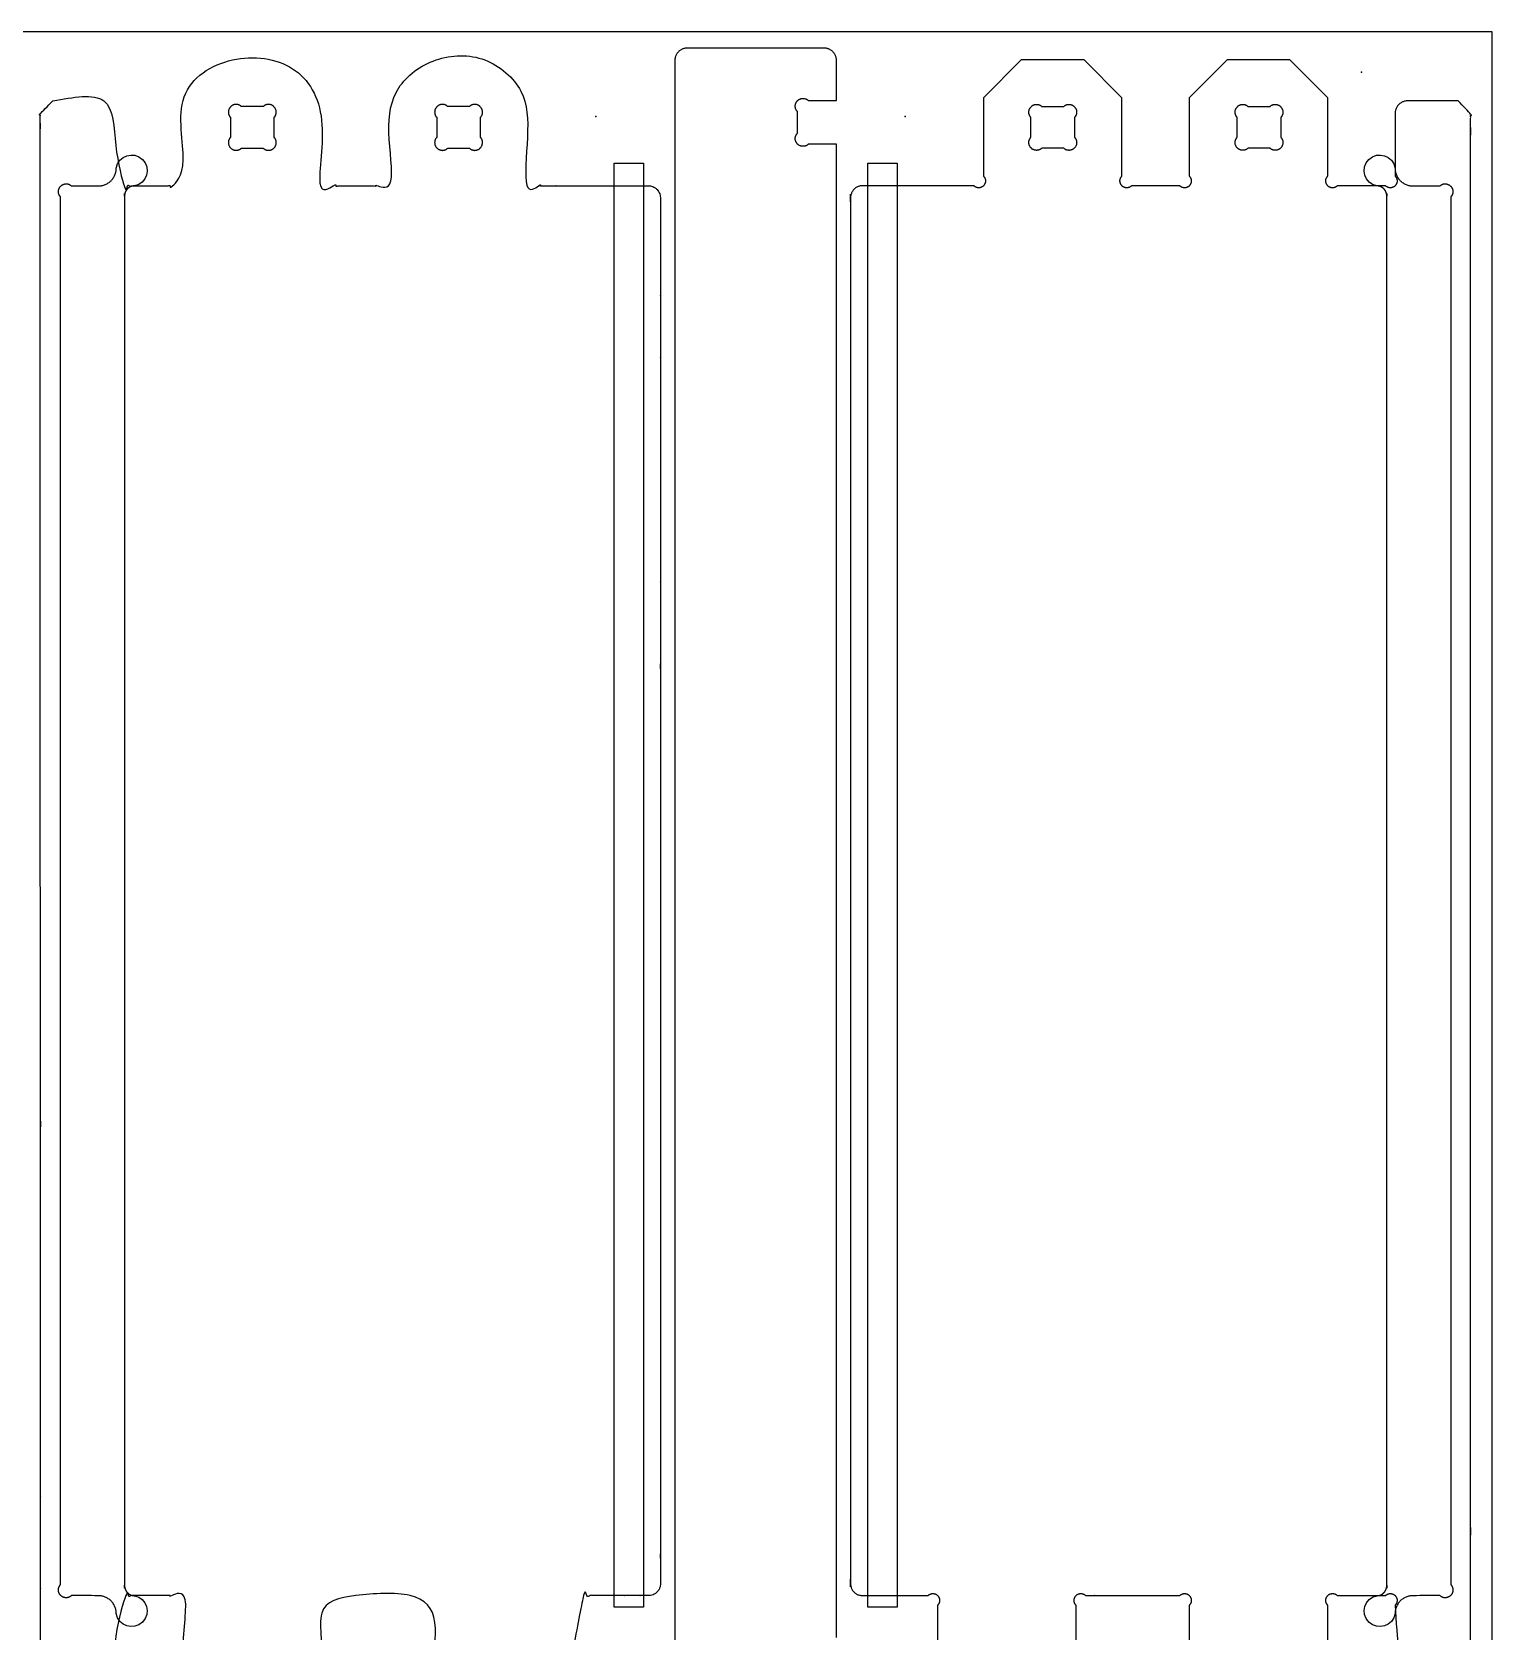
# Model space of a CAD drawing. Header units: millimetres. Extents: x 0 to 2438, y 0 to 1220.
# Drawn here: x 1701 to 2438, y 413 to 1220 of the extents above; entities that cross this region are included whole.
import ezdxf

# ---------------------------------------------------------------- set-up
doc = ezdxf.new("R2010")
doc.units = ezdxf.units.MM
doc.header["$MEASUREMENT"] = 0
for name, color, linetype, true_color in [('Board Fixings', 6, 'Continuous', 0xff00ff), ('Pockets 10mm', 5, 'Continuous', 0x0000ff), ('Profile - inside', 30, 'Continuous', 0xff7f00), ('Profile - outside', 18, 'Continuous', 0x000000), ('Stock Perimeter', 1, 'Continuous', 0xff0007)]:
    doc.layers.add(name, color=color, linetype=linetype, true_color=true_color)

msp = doc.modelspace()

# ---------------------------------------------------------------- linework, layer by layer
at = {"layer": 'Board Fixings'}
for p in [(2372.09, 1199.76), (1985.85, 1177.29), (2141.85, 1177.29)]:
    msp.add_point(p, dxfattribs=at)
at = {"layer": 'Pockets 10mm'}
for p, q in [((1995.03, 425.59), (1995.03, 1153.76)), ((1995.03, 1153.76), (2009.86, 1153.76)), ((2009.86, 1153.76), (2009.87, 425.59)), ((2123, 425.59), (2123, 1153.76)), ((2123, 1153.76), (2137.84, 1153.76)), ((2137.84, 1153.76), (2137.84, 425.59)), ((2009.87, 425.59), (1995.03, 425.59)), ((2137.84, 425.59), (2123, 425.59))]:
    msp.add_line(p, q, dxfattribs=at)
for points, knots in [([(1743.78, 1151.36), (1744.8, 1157.64), (1752.47, 1160.17), (1761.58, 1151.28), (1759.25, 1143.56), (1753, 1142.37)], [-2388.500629, -2388.500629, -2388.500629, -2388.500629, -2371.346486, -2371.346486, -2354.200557, -2354.200557, -2354.200557, -2354.200557]), ([(2379.87, 1142.37), (2373.62, 1143.56), (2371.29, 1151.28), (2380.4, 1160.17), (2388.07, 1157.64), (2389.09, 1151.36)], [2354.200557, 2354.200557, 2354.200557, 2354.200557, 2371.346486, 2371.346486, 2388.500629, 2388.500629, 2388.500629, 2388.500629]), ([(1721.14, 1142.34), (1725.68, 1142.35), (1730.21, 1142.35), (1734.73, 1142.36), (1735.09, 1142.36), (1735.38, 1142.37), (1735.67, 1142.4), (1735.97, 1142.43), (1736.26, 1142.48), (1736.55, 1142.53), (1736.83, 1142.59), (1737.12, 1142.66), (1737.4, 1142.75), (1737.68, 1142.84), (1737.96, 1142.93), (1738.23, 1143.05), (1738.5, 1143.16), (1738.77, 1143.29), (1739.03, 1143.43), (1739.29, 1143.56), (1739.54, 1143.72), (1739.79, 1143.88), (1740.03, 1144.04), (1740.27, 1144.22), (1740.5, 1144.41), (1740.72, 1144.59), (1740.94, 1144.79), (1741.15, 1145), (1741.36, 1145.21), (1741.55, 1145.43), (1741.74, 1145.65), (1741.93, 1145.88), (1742.1, 1146.12), (1742.27, 1146.36), (1742.43, 1146.61), (1742.58, 1146.86), (1742.72, 1147.12), (1742.86, 1147.38), (1742.99, 1147.65), (1743.1, 1147.92), (1743.21, 1148.19), (1743.31, 1148.47), (1743.39, 1148.75), (1743.48, 1149.03), (1743.55, 1149.32), (1743.61, 1149.6), (1743.67, 1149.89), (1743.71, 1150.18), (1743.74, 1150.48), (1743.77, 1150.77), (1743.78, 1151.06), (1743.78, 1151.36)], [-2416.19973, -2416.19973, -2416.19973, -2416.19973, -2402.619417, -2402.619417, -2402.619417, -2401.737013, -2401.737013, -2401.737013, -2400.85461, -2400.85461, -2400.85461, -2399.972206, -2399.972206, -2399.972206, -2399.089803, -2399.089803, -2399.089803, -2398.207399, -2398.207399, -2398.207399, -2397.324995, -2397.324995, -2397.324995, -2396.442592, -2396.442592, -2396.442592, -2395.560188, -2395.560188, -2395.560188, -2394.677784, -2394.677784, -2394.677784, -2393.795381, -2393.795381, -2393.795381, -2392.912977, -2392.912977, -2392.912977, -2392.030573, -2392.030573, -2392.030573, -2391.14817, -2391.14817, -2391.14817, -2390.265766, -2390.265766, -2390.265766, -2389.383362, -2389.383362, -2389.383362, -2388.500629, -2388.500629, -2388.500629, -2388.500629]), ([(2389.09, 1151.36), (2389.09, 1151.06), (2389.11, 1150.77), (2389.13, 1150.48), (2389.16, 1150.18), (2389.21, 1149.89), (2389.26, 1149.6), (2389.32, 1149.32), (2389.39, 1149.03), (2389.48, 1148.75), (2389.56, 1148.47), (2389.66, 1148.19), (2389.78, 1147.92), (2389.89, 1147.65), (2390.01, 1147.38), (2390.15, 1147.12), (2390.29, 1146.86), (2390.44, 1146.61), (2390.61, 1146.36), (2390.77, 1146.12), (2390.95, 1145.88), (2391.13, 1145.65), (2391.32, 1145.43), (2391.52, 1145.21), (2391.72, 1145), (2391.93, 1144.79), (2392.15, 1144.59), (2392.38, 1144.41), (2392.61, 1144.22), (2392.84, 1144.04), (2393.09, 1143.88), (2393.33, 1143.72), (2393.58, 1143.56), (2393.84, 1143.43), (2394.1, 1143.29), (2394.37, 1143.16), (2394.64, 1143.05), (2394.91, 1142.93), (2395.19, 1142.84), (2395.47, 1142.75), (2395.75, 1142.66), (2396.04, 1142.59), (2396.33, 1142.53), (2396.62, 1142.48), (2396.91, 1142.43), (2397.2, 1142.4), (2397.49, 1142.37), (2397.79, 1142.36), (2398.14, 1142.36), (2402.67, 1142.35), (2407.19, 1142.35), (2411.73, 1142.34)], [2388.500629, 2388.500629, 2388.500629, 2388.500629, 2389.383362, 2389.383362, 2389.383362, 2390.265766, 2390.265766, 2390.265766, 2391.14817, 2391.14817, 2391.14817, 2392.030573, 2392.030573, 2392.030573, 2392.912977, 2392.912977, 2392.912977, 2393.795381, 2393.795381, 2393.795381, 2394.677784, 2394.677784, 2394.677784, 2395.560188, 2395.560188, 2395.560188, 2396.442592, 2396.442592, 2396.442592, 2397.324995, 2397.324995, 2397.324995, 2398.207399, 2398.207399, 2398.207399, 2399.089803, 2399.089803, 2399.089803, 2399.972206, 2399.972206, 2399.972206, 2400.85461, 2400.85461, 2400.85461, 2401.737013, 2401.737013, 2401.737013, 2402.619417, 2402.619417, 2402.619417, 2416.19973, 2416.19973, 2416.19973, 2416.19973]), ([(1715.69, 436.8), (1715.67, 553.48), (1715.64, 670.16), (1715.62, 786.84), (1715.64, 903.52), (1715.67, 1020.2), (1715.69, 1136.88)], [-3118.922673, -3118.922673, -3118.922673, -3118.922673, -2768.888863, -2768.888863, -2768.888863, -2418.855054, -2418.855054, -2418.855054, -2418.855054]), ([(2417.18, 1136.88), (2417.21, 1020.2), (2417.23, 903.52), (2417.25, 786.84), (2417.23, 670.16), (2417.21, 553.48), (2417.18, 436.8)], [2418.855054, 2418.855054, 2418.855054, 2418.855054, 2768.888863, 2768.888863, 2768.888863, 3118.922673, 3118.922673, 3118.922673, 3118.922673]), ([(1743.78, 422.32), (1743.78, 422.62), (1743.77, 422.91), (1743.74, 423.21), (1743.71, 423.5), (1743.67, 423.79), (1743.61, 424.08), (1743.55, 424.37), (1743.48, 424.65), (1743.39, 424.93), (1743.31, 425.22), (1743.21, 425.49), (1743.1, 425.77), (1742.99, 426.04), (1742.86, 426.3), (1742.72, 426.56), (1742.58, 426.82), (1742.43, 427.08), (1742.27, 427.32), (1742.1, 427.57), (1741.93, 427.8), (1741.74, 428.03), (1741.55, 428.26), (1741.36, 428.48), (1741.15, 428.68), (1740.94, 428.89), (1740.72, 429.09), (1740.5, 429.28), (1740.27, 429.46), (1740.03, 429.64), (1739.79, 429.8), (1739.54, 429.97), (1739.29, 430.12), (1739.03, 430.26), (1738.77, 430.4), (1738.5, 430.52), (1738.23, 430.64), (1737.96, 430.75), (1737.68, 430.85), (1737.4, 430.93), (1737.12, 431.02), (1736.83, 431.09), (1736.55, 431.15), (1736.26, 431.21), (1735.97, 431.25), (1735.67, 431.28), (1735.38, 431.31), (1735.09, 431.32), (1734.73, 431.32), (1730.21, 431.33), (1725.68, 431.33), (1721.14, 431.35)], [-1603.130312, -1603.130312, -1603.130312, -1603.130312, -1602.247578, -1602.247578, -1602.247578, -1601.365174, -1601.365174, -1601.365174, -1600.482771, -1600.482771, -1600.482771, -1599.600367, -1599.600367, -1599.600367, -1598.717964, -1598.717964, -1598.717964, -1597.83556, -1597.83556, -1597.83556, -1596.953156, -1596.953156, -1596.953156, -1596.070753, -1596.070753, -1596.070753, -1595.188349, -1595.188349, -1595.188349, -1594.305945, -1594.305945, -1594.305945, -1593.423542, -1593.423542, -1593.423542, -1592.541138, -1592.541138, -1592.541138, -1591.658734, -1591.658734, -1591.658734, -1590.776331, -1590.776331, -1590.776331, -1589.893927, -1589.893927, -1589.893927, -1589.011523, -1589.011523, -1589.011523, -1575.431207, -1575.431207, -1575.431207, -1575.431207]), ([(1753, 431.31), (1759.25, 430.13), (1761.58, 422.4), (1752.47, 413.52), (1744.8, 416.05), (1743.78, 422.32)], [-1637.430383, -1637.430383, -1637.430383, -1637.430383, -1620.284454, -1620.284454, -1603.130312, -1603.130312, -1603.130312, -1603.130312]), ([(2389.09, 422.32), (2388.07, 416.05), (2380.4, 413.52), (2371.29, 422.4), (2373.62, 430.13), (2379.87, 431.31)], [1603.130312, 1603.130312, 1603.130312, 1603.130312, 1620.284454, 1620.284454, 1637.430383, 1637.430383, 1637.430383, 1637.430383]), ([(2411.73, 431.35), (2407.19, 431.33), (2402.67, 431.33), (2398.14, 431.32), (2397.79, 431.32), (2397.49, 431.31), (2397.2, 431.28), (2396.91, 431.25), (2396.62, 431.21), (2396.33, 431.15), (2396.04, 431.09), (2395.75, 431.02), (2395.47, 430.93), (2395.19, 430.85), (2394.91, 430.75), (2394.64, 430.64), (2394.37, 430.52), (2394.1, 430.4), (2393.84, 430.26), (2393.58, 430.12), (2393.33, 429.97), (2393.09, 429.8), (2392.84, 429.64), (2392.61, 429.46), (2392.38, 429.28), (2392.15, 429.09), (2391.93, 428.89), (2391.72, 428.68), (2391.52, 428.48), (2391.32, 428.26), (2391.13, 428.03), (2390.95, 427.8), (2390.77, 427.57), (2390.61, 427.32), (2390.44, 427.08), (2390.29, 426.82), (2390.15, 426.56), (2390.01, 426.3), (2389.89, 426.04), (2389.78, 425.77), (2389.66, 425.49), (2389.56, 425.22), (2389.48, 424.93), (2389.39, 424.65), (2389.32, 424.37), (2389.26, 424.08), (2389.21, 423.79), (2389.16, 423.5), (2389.13, 423.21), (2389.11, 422.91), (2389.09, 422.62), (2389.09, 422.32)], [1575.431207, 1575.431207, 1575.431207, 1575.431207, 1589.011523, 1589.011523, 1589.011523, 1589.893927, 1589.893927, 1589.893927, 1590.776331, 1590.776331, 1590.776331, 1591.658734, 1591.658734, 1591.658734, 1592.541138, 1592.541138, 1592.541138, 1593.423542, 1593.423542, 1593.423542, 1594.305945, 1594.305945, 1594.305945, 1595.188349, 1595.188349, 1595.188349, 1596.070753, 1596.070753, 1596.070753, 1596.953156, 1596.953156, 1596.953156, 1597.83556, 1597.83556, 1597.83556, 1598.717964, 1598.717964, 1598.717964, 1599.600367, 1599.600367, 1599.600367, 1600.482771, 1600.482771, 1600.482771, 1601.365174, 1601.365174, 1601.365174, 1602.247578, 1602.247578, 1602.247578, 1603.130312, 1603.130312, 1603.130312, 1603.130312])]:
    msp.add_open_spline(points, degree=3, knots=knots, dxfattribs=at)
for points, weights, knots in [([(1715.69, 1136.88), (1715.49, 1137.01), (1715.31, 1137.23), (1715.14, 1137.52), (1713.99, 1139.51), (1714.59, 1141.73), (1716.58, 1142.88), (1718.16, 1143.79), (1719.93, 1143.62), (1721.14, 1142.34)], [1.00132645432, 1.02557438797, 1.05631420877, 1.09354591673, 0.88001779442, 0.88001779442, 1.09354591673, 0.917932052091, 0.886750079846, 0.999999999999], [-2418.855054, -2418.855054, -2418.855054, -2418.855054, -2418.621812, -2418.621812, -2418.621812, -2417.293488, -2417.293488, -2417.293488, -2416.19973, -2416.19973, -2416.19973, -2416.19973]), ([(1753, 1142.37), (1752.68, 1142.37), (1752.35, 1142.34), (1752.03, 1142.28), (1751.71, 1142.21), (1751.39, 1142.12), (1751.09, 1141.99), (1750.79, 1141.87), (1750.5, 1141.71), (1750.23, 1141.53), (1749.95, 1141.35), (1749.7, 1141.14), (1749.47, 1140.91), (1749.24, 1140.68), (1749.03, 1140.42), (1748.85, 1140.15), (1748.66, 1139.88), (1748.51, 1139.59), (1748.38, 1139.29), (1748.26, 1138.98), (1748.16, 1138.67), (1748.1, 1138.35), (1748.04, 1138.03), (1748, 1137.7), (1748, 1137.37), (1747.98, 1020.53), (1747.96, 903.69), (1747.95, 786.84), (1747.96, 670), (1747.98, 553.15), (1748, 436.31), (1748, 435.98), (1748.04, 435.65), (1748.1, 435.33), (1748.16, 435.01), (1748.26, 434.7), (1748.38, 434.4), (1748.51, 434.09), (1748.66, 433.8), (1748.85, 433.53), (1749.03, 433.26), (1749.24, 433.01), (1749.47, 432.77), (1749.7, 432.54), (1749.95, 432.33), (1750.23, 432.15), (1750.5, 431.97), (1750.79, 431.82), (1751.09, 431.69), (1751.39, 431.56), (1751.71, 431.47), (1752.03, 431.41), (1752.35, 431.34), (1752.68, 431.31), (1753, 431.31)], [0.999999999999, 0.997089271998, 0.997390243053, 1.00090291316, 0.99768983243, 0.99768983243, 1.00090291316, 0.99768983243, 0.99768983243, 1.00090291316, 0.99768983243, 0.99768983243, 1.00090291316, 0.99768983243, 0.99768983243, 1.00090291316, 0.99768983243, 0.99768983243, 1.00090291316, 0.99768983243, 0.99768983243, 1.00090291316, 0.99768983243, 0.99768983243, 1.00090291316, 1.00090291316, 1.00090291316, 1.00090291316, 1.00090291316, 1.00090291316, 1.00090291316, 0.99768983243, 0.99768983243, 1.00090291316, 0.99768983243, 0.99768983243, 1.00090291316, 0.99768983243, 0.99768983243, 1.00090291316, 0.99768983243, 0.99768983243, 1.00090291316, 0.99768983243, 0.99768983243, 1.00090291316, 0.99768983243, 0.99768983243, 1.00090291316, 0.99768983243, 0.99768983243, 1.00090291316, 0.997390243053, 0.997089271998, 0.999999999999], [-2354.200557, -2354.200557, -2354.200557, -2354.200557, -2353.219134, -2353.219134, -2353.219134, -2352.237565, -2352.237565, -2352.237565, -2351.255996, -2351.255996, -2351.255996, -2350.274426, -2350.274426, -2350.274426, -2349.292857, -2349.292857, -2349.292857, -2348.311288, -2348.311288, -2348.311288, -2347.329719, -2347.329719, -2347.329719, -2346.348149, -2346.348149, -2346.348149, -1995.81547, -1995.81547, -1995.81547, -1645.282791, -1645.282791, -1645.282791, -1644.301222, -1644.301222, -1644.301222, -1643.319653, -1643.319653, -1643.319653, -1642.338083, -1642.338083, -1642.338083, -1641.356514, -1641.356514, -1641.356514, -1640.374945, -1640.374945, -1640.374945, -1639.393375, -1639.393375, -1639.393375, -1638.411806, -1638.411806, -1638.411806, -1637.430383, -1637.430383, -1637.430383, -1637.430383]), ([(2379.87, 431.31), (2380.2, 431.31), (2380.52, 431.34), (2380.84, 431.41), (2381.17, 431.47), (2381.48, 431.56), (2381.78, 431.69), (2382.09, 431.82), (2382.37, 431.97), (2382.65, 432.15), (2382.92, 432.33), (2383.17, 432.54), (2383.4, 432.77), (2383.64, 433.01), (2383.84, 433.26), (2384.03, 433.53), (2384.21, 433.8), (2384.36, 434.09), (2384.49, 434.4), (2384.61, 434.7), (2384.71, 435.01), (2384.77, 435.33), (2384.84, 435.65), (2384.87, 435.98), (2384.87, 436.31), (2384.89, 553.15), (2384.91, 670), (2384.93, 786.84), (2384.91, 903.69), (2384.89, 1020.53), (2384.87, 1137.37), (2384.87, 1137.7), (2384.84, 1138.03), (2384.77, 1138.35), (2384.71, 1138.67), (2384.61, 1138.98), (2384.49, 1139.29), (2384.36, 1139.59), (2384.21, 1139.88), (2384.03, 1140.15), (2383.84, 1140.42), (2383.64, 1140.68), (2383.4, 1140.91), (2383.17, 1141.14), (2382.92, 1141.35), (2382.65, 1141.53), (2382.37, 1141.71), (2382.09, 1141.87), (2381.78, 1141.99), (2381.48, 1142.12), (2381.17, 1142.21), (2380.84, 1142.28), (2380.52, 1142.34), (2380.2, 1142.37), (2379.87, 1142.37)], [1, 0.997089271999, 0.997390243054, 1.00090291317, 0.997689832431, 0.997689832431, 1.00090291317, 0.997689832431, 0.997689832431, 1.00090291317, 0.997689832431, 0.997689832431, 1.00090291317, 0.997689832431, 0.997689832431, 1.00090291317, 0.997689832431, 0.997689832431, 1.00090291317, 0.997689832431, 0.997689832431, 1.00090291317, 0.997689832431, 0.997689832431, 1.00090291317, 1.00090291317, 1.00090291317, 1.00090291317, 1.00090291317, 1.00090291317, 1.00090291317, 0.997689832431, 0.997689832431, 1.00090291317, 0.997689832431, 0.997689832431, 1.00090291317, 0.997689832431, 0.997689832431, 1.00090291317, 0.997689832431, 0.997689832431, 1.00090291317, 0.997689832431, 0.997689832431, 1.00090291317, 0.997689832431, 0.997689832431, 1.00090291317, 0.997689832431, 0.997689832431, 1.00090291317, 0.997390243054, 0.997089271999, 1], [1637.430383, 1637.430383, 1637.430383, 1637.430383, 1638.411806, 1638.411806, 1638.411806, 1639.393375, 1639.393375, 1639.393375, 1640.374945, 1640.374945, 1640.374945, 1641.356514, 1641.356514, 1641.356514, 1642.338083, 1642.338083, 1642.338083, 1643.319653, 1643.319653, 1643.319653, 1644.301222, 1644.301222, 1644.301222, 1645.282791, 1645.282791, 1645.282791, 1995.81547, 1995.81547, 1995.81547, 2346.348149, 2346.348149, 2346.348149, 2347.329719, 2347.329719, 2347.329719, 2348.311288, 2348.311288, 2348.311288, 2349.292857, 2349.292857, 2349.292857, 2350.274426, 2350.274426, 2350.274426, 2351.255996, 2351.255996, 2351.255996, 2352.237565, 2352.237565, 2352.237565, 2353.219134, 2353.219134, 2353.219134, 2354.200557, 2354.200557, 2354.200557, 2354.200557]), ([(2411.73, 1142.34), (2412.95, 1143.62), (2414.72, 1143.79), (2416.29, 1142.88), (2418.28, 1141.73), (2418.88, 1139.51), (2417.73, 1137.52), (2417.56, 1137.23), (2417.38, 1137.01), (2417.18, 1136.88)], [1, 0.886750079847, 0.917932052092, 1.09354591674, 0.880017794421, 0.880017794421, 1.09354591674, 1.05631420877, 1.02557438797, 1.00132645432], [2416.19973, 2416.19973, 2416.19973, 2416.19973, 2417.293488, 2417.293488, 2417.293488, 2418.621812, 2418.621812, 2418.621812, 2418.855054, 2418.855054, 2418.855054, 2418.855054]), ([(1721.14, 431.35), (1719.93, 430.07), (1718.16, 429.89), (1716.58, 430.8), (1714.59, 431.95), (1713.99, 434.17), (1715.14, 436.16), (1715.31, 436.45), (1715.49, 436.67), (1715.69, 436.8)], [0.999999999999, 0.886750079846, 0.917932052091, 1.09354591673, 0.88001779442, 0.88001779442, 1.09354591673, 1.05631420877, 1.02557438797, 1.00132645432], [-3121.577997, -3121.577997, -3121.577997, -3121.577997, -3120.484239, -3120.484239, -3120.484239, -3119.155915, -3119.155915, -3119.155915, -3118.922673, -3118.922673, -3118.922673, -3118.922673]), ([(2417.18, 436.8), (2417.38, 436.67), (2417.56, 436.45), (2417.73, 436.16), (2418.88, 434.17), (2418.28, 431.95), (2416.29, 430.8), (2414.72, 429.89), (2412.95, 430.07), (2411.73, 431.35)], [1.00132645432, 1.02557438797, 1.05631420877, 1.09354591674, 0.880017794422, 0.880017794422, 1.09354591674, 0.917932052092, 0.886750079847, 1], [3118.922673, 3118.922673, 3118.922673, 3118.922673, 3119.155915, 3119.155915, 3119.155915, 3120.484239, 3120.484239, 3120.484239, 3121.577997, 3121.577997, 3121.577997, 3121.577997])]:
    msp.add_rational_spline(points, weights, degree=3, knots=knots, dxfattribs=at)
at = {"layer": 'Profile - inside'}
for p, q in [((1817.99, 1182.4), (1806.9, 1182.4)), ((1922.08, 1182.4), (1910.99, 1182.4)), ((2210.8, 1182.4), (2221.89, 1182.4)), ((2314.88, 1182.4), (2325.97, 1182.4)), ((1801.45, 1176.94), (1801.45, 1166.85)), ((1823.45, 1166.85), (1823.45, 1176.94)), ((1905.53, 1176.94), (1905.53, 1166.85)), ((1927.53, 1166.85), (1927.53, 1176.94)), ((2205.34, 1166.85), (2205.34, 1176.94)), ((2227.34, 1176.94), (2227.34, 1166.85)), ((2309.42, 1166.85), (2309.42, 1176.94)), ((2331.42, 1176.94), (2331.42, 1166.85)), ((1806.9, 1161.4), (1817.99, 1161.4)), ((1910.99, 1161.39), (1922.08, 1161.39)), ((2221.89, 1161.39), (2210.8, 1161.39)), ((2325.97, 1161.4), (2314.88, 1161.4))]:
    msp.add_line(p, q, dxfattribs=at)
for points, weights, knots in [([(1806.9, 1182.4), (1804.95, 1184.45), (1802.34, 1182.95), (1798.94, 1180.98), (1800.9, 1177.58), (1801.16, 1177.14), (1801.45, 1176.94)], [1, 0.830125119771, 1.09354591674, 0.773253733264, 1.09354591674, 1.03761116735, 1.00121293647], [361.939567, 361.939567, 361.939567, 363.033176, 363.033176, 364.361317, 364.361317, 364.594891, 364.594891, 364.594891]), ([(1823.45, 1176.94), (1823.74, 1177.14), (1823.99, 1177.58), (1825.96, 1180.98), (1822.56, 1182.95), (1819.95, 1184.45), (1817.99, 1182.4)], [1.00121293647, 1.03761116735, 1.09354591674, 0.773253733264, 1.09354591674, 0.830127826698, 0.999996508757], [348.195054, 348.195054, 348.195054, 348.428628, 348.428628, 349.756776, 349.756776, 350.850377, 350.850377, 350.850377]), ([(1910.99, 1182.4), (1909.03, 1184.45), (1906.43, 1182.95), (1903.02, 1180.98), (1904.99, 1177.58), (1905.24, 1177.14), (1905.53, 1176.94)], [1, 0.830125119771, 1.09354591674, 0.773253733264, 1.09354591674, 1.03761116735, 1.00121293647], [361.939567, 361.939567, 361.939567, 363.033176, 363.033176, 364.361317, 364.361317, 364.594891, 364.594891, 364.594891]), ([(1927.53, 1176.94), (1927.82, 1177.14), (1928.08, 1177.58), (1930.04, 1180.98), (1926.64, 1182.95), (1924.03, 1184.45), (1922.08, 1182.4)], [1.00121293647, 1.03761116735, 1.09354591674, 0.773253733264, 1.09354591674, 0.830127826698, 0.999996508757], [348.195054, 348.195054, 348.195054, 348.428628, 348.428628, 349.756776, 349.756776, 350.850377, 350.850377, 350.850377]), ([(2205.34, 1176.94), (2205.05, 1177.14), (2204.8, 1177.58), (2202.83, 1180.98), (2206.24, 1182.95), (2208.84, 1184.45), (2210.8, 1182.4)], [1.00121293647, 1.03761116735, 1.09354591674, 0.773253733264, 1.09354591674, 0.830127826698, 0.999996508757], [348.195054, 348.195054, 348.195054, 348.428628, 348.428628, 349.756776, 349.756776, 350.850377, 350.850377, 350.850377]), ([(2221.89, 1182.4), (2223.84, 1184.45), (2226.45, 1182.95), (2229.85, 1180.98), (2227.89, 1177.58), (2227.63, 1177.14), (2227.34, 1176.94)], [1, 0.830125119771, 1.09354591674, 0.773253733264, 1.09354591674, 1.03761116735, 1.00121293647], [361.939567, 361.939567, 361.939567, 363.033176, 363.033176, 364.361317, 364.361317, 364.594891, 364.594891, 364.594891]), ([(2309.42, 1176.94), (2309.13, 1177.14), (2308.88, 1177.58), (2306.92, 1180.98), (2310.32, 1182.95), (2312.93, 1184.45), (2314.88, 1182.4)], [1.00121293647, 1.03761116735, 1.09354591674, 0.773253733264, 1.09354591674, 0.830127826698, 0.999996508757], [348.195054, 348.195054, 348.195054, 348.428628, 348.428628, 349.756776, 349.756776, 350.850377, 350.850377, 350.850377]), ([(2325.97, 1182.4), (2327.92, 1184.45), (2330.53, 1182.95), (2333.93, 1180.98), (2331.97, 1177.58), (2331.71, 1177.14), (2331.42, 1176.94)], [1, 0.830125119771, 1.09354591674, 0.773253733264, 1.09354591674, 1.03761116735, 1.00121293647], [361.939567, 361.939567, 361.939567, 363.033176, 363.033176, 364.361317, 364.361317, 364.594891, 364.594891, 364.594891]), ([(1801.45, 1166.85), (1801.16, 1166.66), (1800.9, 1166.21), (1798.94, 1162.81), (1802.34, 1160.85), (1804.95, 1159.34), (1806.9, 1161.4)], [1.00121293647, 1.03761116735, 1.09354591673, 0.773253733263, 1.09354591673, 0.83012511977, 0.999999999999], [321.695706, 321.695706, 321.695706, 321.92928, 321.92928, 323.257421, 323.257421, 324.35103, 324.35103, 324.35103]), ([(1817.99, 1161.4), (1819.95, 1159.34), (1822.56, 1160.85), (1825.96, 1162.81), (1823.99, 1166.21), (1823.74, 1166.66), (1823.45, 1166.85)], [0.999999999999, 0.83012511977, 1.09354591673, 0.773253733263, 1.09354591673, 1.03761116735, 1.00121293647], [335.440352, 335.440352, 335.440352, 336.533961, 336.533961, 337.862102, 337.862102, 338.095676, 338.095676, 338.095676]), ([(1905.53, 1166.85), (1905.24, 1166.65), (1904.99, 1166.21), (1903.02, 1162.81), (1906.43, 1160.84), (1909.03, 1159.34), (1910.99, 1161.39)], [1.00121293647, 1.03761116735, 1.09354591673, 0.773253733263, 1.09354591673, 0.83012511977, 0.999999999999], [321.695706, 321.695706, 321.695706, 321.92928, 321.92928, 323.257421, 323.257421, 324.35103, 324.35103, 324.35103]), ([(1922.08, 1161.39), (1924.03, 1159.34), (1926.64, 1160.84), (1930.04, 1162.81), (1928.08, 1166.21), (1927.82, 1166.65), (1927.53, 1166.85)], [0.999999999999, 0.83012511977, 1.09354591673, 0.773253733263, 1.09354591673, 1.03761116735, 1.00121293647], [335.440352, 335.440352, 335.440352, 336.533961, 336.533961, 337.862102, 337.862102, 338.095676, 338.095676, 338.095676]), ([(2210.8, 1161.39), (2208.84, 1159.34), (2206.24, 1160.84), (2202.83, 1162.81), (2204.8, 1166.21), (2205.05, 1166.65), (2205.34, 1166.85)], [0.999999999999, 0.83012511977, 1.09354591673, 0.773253733263, 1.09354591673, 1.03761116735, 1.00121293647], [335.440352, 335.440352, 335.440352, 336.533961, 336.533961, 337.862102, 337.862102, 338.095676, 338.095676, 338.095676]), ([(2227.34, 1166.85), (2227.63, 1166.65), (2227.89, 1166.21), (2229.85, 1162.81), (2226.45, 1160.84), (2223.84, 1159.34), (2221.89, 1161.39)], [1.00121293647, 1.03761116735, 1.09354591673, 0.773253733263, 1.09354591673, 0.83012511977, 0.999999999999], [321.695706, 321.695706, 321.695706, 321.92928, 321.92928, 323.257421, 323.257421, 324.35103, 324.35103, 324.35103]), ([(2314.88, 1161.4), (2312.93, 1159.34), (2310.32, 1160.85), (2306.92, 1162.81), (2308.88, 1166.21), (2309.13, 1166.66), (2309.42, 1166.85)], [0.999999999999, 0.83012511977, 1.09354591673, 0.773253733263, 1.09354591673, 1.03761116735, 1.00121293647], [335.440352, 335.440352, 335.440352, 336.533961, 336.533961, 337.862102, 337.862102, 338.095676, 338.095676, 338.095676]), ([(2331.42, 1166.85), (2331.71, 1166.66), (2331.97, 1166.21), (2333.93, 1162.81), (2330.53, 1160.85), (2327.92, 1159.34), (2325.97, 1161.4)], [1.00121293647, 1.03761116735, 1.09354591673, 0.773253733263, 1.09354591673, 0.83012511977, 0.999999999999], [321.695706, 321.695706, 321.695706, 321.92928, 321.92928, 323.257421, 323.257421, 324.35103, 324.35103, 324.35103])]:
    msp.add_rational_spline(points, weights, degree=2, knots=knots, dxfattribs=at)
at = {"layer": 'Profile - outside'}
for p, q in [((2100.88, 1211.91), (2031.98, 1211.9)), ((2025.63, 1205.55), (2025.63, 368.03)), ((2107.23, 1185.41), (2107.23, 1205.56)), ((2200.45, 1205.91), (2181.4, 1186.86)), ((2232.2, 1205.91), (2200.45, 1205.91)), ((2251.25, 1186.86), (2232.2, 1205.91)), ((2304.3, 1205.91), (2285.25, 1186.86)), ((2336.05, 1205.91), (2304.3, 1205.91)), ((2355.1, 1186.86), (2336.05, 1205.91)), ((2181.4, 1186.86), (2181.4, 1147.26)), ((2251.25, 1147.26), (2251.25, 1186.86)), ((2285.25, 1186.86), (2285.25, 1147.26)), ((2355.1, 1147.26), (2355.1, 1186.86)), ((2087.49, 1168.85), (2087.49, 1179.89)), ((2092.94, 1185.41), (2107.23, 1185.41)), ((2107.21, 1163.41), (2092.94, 1163.41)), ((2107.22, 410.18), (2107.21, 1163.41)), ((2280.4, 1142.41), (2256.1, 1142.41)), ((2384.25, 1142.41), (2359.95, 1142.41)), ((2359.95, 431.38), (2384.25, 431.38)), ((2158.25, 426.53), (2158.25, 386.93)), ((2228.1, 386.93), (2228.1, 426.53)), ((2285.25, 426.53), (2285.25, 386.93)), ((2355.1, 386.93), (2355.1, 426.53))]:
    msp.add_line(p, q, dxfattribs=at)
for points, weights in [([(2031.98, 1211.9), (2025.63, 1211.9), (2025.63, 1205.55)], [0.91480761899, 0.646867351651, 0.914808002283]), ([(2107.23, 1205.56), (2107.23, 1211.91), (2100.88, 1211.91)], [0.914807874518, 0.646867415534, 0.91480761899])]:
    msp.add_rational_spline(points, weights, degree=2, dxfattribs=at)
for points, weights, knots in [([(1711.81, 1185.24), (1705.46, 1185.24), (1705.46, 1178.89), (1705.49, 786.86), (1705.52, 394.84), (1705.52, 388.49), (1711.87, 388.49), (1724.57, 388.49), (1737.27, 388.49), (1743.62, 388.5), (1743.62, 394.85), (1743.62, 410.67), (1743.62, 426.5), (1742.62, 427.51), (1742.62, 428.93), (1742.62, 432.36), (1746.05, 432.36), (1747.47, 432.36), (1748.47, 431.35), (1760.62, 431.36), (1772.77, 431.36), (1773.78, 432.36), (1775.2, 432.36), (1778.62, 432.36), (1778.63, 428.93), (1778.63, 427.51), (1777.62, 426.51), (1777.62, 406.71), (1777.62, 386.91), (1787.15, 377.38), (1796.68, 367.86), (1812.55, 367.86), (1828.43, 367.86), (1837.95, 377.39), (1847.47, 386.91), (1847.47, 406.71), (1847.47, 426.51), (1846.47, 427.52), (1846.47, 428.94), (1846.47, 432.37), (1849.9, 432.37), (1851.32, 432.37), (1852.32, 431.36), (1854.66, 431.36), (1857, 431.36), (1876.05, 431.36), (1895.1, 431.37), (1897.43, 431.37), (1899.77, 431.37), (1900.78, 432.37), (1902.2, 432.37), (1905.62, 432.37), (1905.63, 428.94), (1905.63, 427.52), (1904.62, 426.52), (1904.62, 406.72), (1904.62, 386.92), (1914.15, 377.39), (1923.68, 367.87), (1939.55, 367.87), (1955.43, 367.87), (1964.95, 377.4), (1974.47, 386.92), (1974.47, 406.72), (1974.47, 426.52), (1973.47, 427.53), (1973.47, 428.95), (1973.47, 432.38), (1976.9, 432.38), (1978.32, 432.38), (1979.32, 431.37), (1995.87, 431.37), (2012.42, 431.38), (2018.42, 431.38), (2018.42, 437.38), (2018.39, 786.89), (2018.36, 1136.4), (2018.36, 1142.4), (2012.36, 1142.4), (1984.24, 1142.4), (1956.11, 1142.4), (1955.11, 1141.39), (1953.69, 1141.39), (1950.26, 1141.39), (1950.26, 1144.82), (1950.26, 1146.24), (1951.26, 1147.25), (1951.26, 1167.05), (1951.26, 1186.85), (1941.73, 1196.37), (1932.21, 1205.9), (1916.33, 1205.9), (1900.46, 1205.89), (1890.93, 1196.37), (1881.41, 1186.84), (1881.41, 1167.04), (1881.41, 1147.24), (1882.42, 1146.24), (1882.42, 1144.82), (1882.42, 1141.39), (1878.99, 1141.39), (1877.57, 1141.39), (1876.56, 1142.39), (1864.41, 1142.39), (1852.26, 1142.39), (1851.26, 1141.39), (1849.84, 1141.39), (1846.41, 1141.39), (1846.41, 1144.81), (1846.41, 1146.24), (1847.41, 1147.24), (1847.41, 1167.04), (1847.41, 1186.84), (1837.88, 1196.36), (1828.36, 1205.89), (1812.48, 1205.89), (1796.61, 1205.89), (1787.08, 1196.36), (1777.56, 1186.83), (1777.56, 1167.03), (1777.56, 1147.23), (1778.57, 1146.23), (1778.57, 1144.81), (1778.57, 1141.38), (1775.14, 1141.38), (1773.72, 1141.38), (1772.71, 1142.38), (1760.56, 1142.38), (1748.41, 1142.38), (1747.41, 1141.38), (1745.99, 1141.38), (1742.56, 1141.38), (1742.56, 1144.81), (1742.56, 1146.23), (1743.56, 1147.23), (1743.56, 1163.06), (1743.56, 1178.89), (1743.56, 1185.24), (1737.21, 1185.24), (1724.51, 1185.24), (1711.81, 1185.24)], [0.999999720673, 0.707107159265, 0.999999999997, 0.999999999997, 0.999999999997, 0.707107327853, 0.999999860335, 0.999999860335, 0.999999860335, 0.707107298927, 0.999999581009, 0.999999581009, 0.999999581009, 0.999999631459, 1.17157238438, 0.828426777643, 1.17157238438, 0.999999615893, 0.999999581009, 0.999999581009, 0.999999581009, 0.999999951192, 1.17157238437, 0.828426777642, 1.17157238437, 0.999999721794, 0.999999581009, 0.999999581009, 0.999999581009, 0.999999581009, 0.999999581009, 0.999999581009, 0.999999581009, 0.999999581009, 0.999999581009, 0.999999581009, 0.999999581009, 0.999999590552, 1.17157238437, 0.828426777642, 1.17157238437, 0.999999697705, 0.999999581009, 0.999999581009, 0.999999581009, 0.999999581009, 0.999999581009, 0.999999581009, 0.999999581009, 0.999999668843, 1.17157238437, 0.828426777642, 1.17157238437, 0.999999721795, 0.999999581009, 0.999999581009, 0.999999581009, 0.999999581009, 0.999999581009, 0.999999581009, 0.999999581009, 0.999999581009, 0.999999581009, 0.999999581009, 0.999999581009, 0.999999713271, 1.17157238437, 0.828426777642, 1.17157238437, 1.00000171796, 0.999999581035, 0.999999581035, 0.999999581035, 0.70710673335, 0.999999581035, 0.999999581035, 0.999999581035, 0.70710673335, 0.999999581035, 0.999999581035, 0.999999581035, 1.00000171796, 1.17157238437, 0.828426777642, 1.17157238437, 0.999999672365, 0.999999581009, 0.999999581009, 0.999999581009, 0.999999581009, 0.999999581009, 0.999999581009, 0.999999581009, 0.999999581009, 0.999999581009, 0.999999581009, 0.999999581009, 0.999999680888, 1.17157238437, 0.828426777642, 1.17157238437, 0.999999668843, 0.999999581009, 0.999999581009, 0.999999581009, 0.999999697704, 1.17157238437, 0.828426777642, 1.17157238437, 0.999999590552, 0.999999581009, 0.999999581009, 0.999999581009, 0.999999581009, 0.999999581009, 0.999999581009, 0.999999581009, 0.999999581009, 0.999999581009, 0.999999581009, 0.999999581009, 0.999999762699, 1.17157238437, 0.828426777642, 1.17157238437, 0.99999995119, 0.999999581009, 0.999999581009, 0.999999581009, 0.999999615893, 1.17157238438, 0.828426777643, 1.17157238438, 0.999999590552, 0.999999581009, 0.999999581009, 0.999999581009, 0.707107130339, 0.999999720671, 0.999999720671, 0.999999720671], [5041.67467, 5041.67467, 5041.67467, 5042.067369, 5042.067369, 5826.111916, 5826.111916, 5826.504615, 5826.504615, 5827.504615, 5827.504615, 5827.897315, 5827.897315, 5829.143738, 5829.143738, 5829.249766, 5829.249766, 5829.461824, 5829.461824, 5829.567853, 5829.567853, 5853.869176, 5853.869176, 5853.975205, 5853.975205, 5854.187263, 5854.187263, 5854.293291, 5854.293291, 5855.852373, 5855.852373, 5856.913033, 5856.913033, 5858.163033, 5858.163033, 5859.223694, 5859.223694, 5860.782775, 5860.782775, 5860.888804, 5860.888804, 5861.100861, 5861.100861, 5861.20689, 5861.20689, 5861.390971, 5861.390971, 5862.890972, 5862.890972, 5863.075053, 5863.075053, 5863.181082, 5863.181082, 5863.393139, 5863.393139, 5863.499168, 5863.499168, 5865.058249, 5865.058249, 5866.11891, 5866.11891, 5867.36891, 5867.36891, 5868.42957, 5868.42957, 5869.988651, 5869.988651, 5870.09468, 5870.09468, 5870.306739, 5870.306739, 5870.412767, 5870.412767, 5903.513377, 5903.513377, 5912.938151, 5912.938151, 6611.965789, 6611.965789, 6621.390563, 6621.390563, 6677.641167, 6677.641167, 6677.747195, 6677.747195, 6677.959253, 6677.959253, 6678.065282, 6678.065282, 6679.624363, 6679.624363, 6680.685024, 6680.685024, 6681.935024, 6681.935024, 6682.995684, 6682.995684, 6684.554766, 6684.554766, 6684.660794, 6684.660794, 6684.872852, 6684.872852, 6684.978881, 6684.978881, 6709.280204, 6709.280204, 6709.386233, 6709.386233, 6709.598291, 6709.598291, 6709.704319, 6709.704319, 6711.263401, 6711.263401, 6712.324061, 6712.324061, 6713.574061, 6713.574061, 6714.634722, 6714.634722, 6716.193803, 6716.193803, 6716.299832, 6716.299832, 6716.511889, 6716.511889, 6716.617918, 6716.617918, 6740.919242, 6740.919242, 6741.02527, 6741.02527, 6741.237328, 6741.237328, 6741.343357, 6741.343357, 6742.58978, 6742.58978, 6742.982479, 6742.982479, 6743.982479, 6743.982479, 6743.982479]), ([(2087.49, 1179.89), (2085.43, 1181.92), (2086.94, 1184.53), (2088.9, 1187.93), (2092.31, 1185.97), (2092.75, 1185.71), (2092.94, 1185.41)], [0.914795280808, 0.758805462458, 0.999969387186, 0.707085134658, 0.999969387186, 0.948258785857, 0.914807874518], [-6062.764534, -6062.764534, -6062.764534, -6061.67128, -6061.67128, -6060.343618, -6060.343618, -6060.10921, -6060.10921, -6060.10921]), ([(2420.85, 1185.27), (2408.15, 1185.27), (2395.45, 1185.27), (2389.1, 1185.27), (2389.1, 1178.92), (2389.1, 1163.09), (2389.1, 1147.26)], [0.999999720671, 0.999999720671, 0.999999720671, 0.707107130339, 0.999999581009, 0.999999581009, 0.999999581009], [-6743.982479, -6743.982479, -6743.982479, -6742.982479, -6742.982479, -6742.58978, -6742.58978, -6741.343357, -6741.343357, -6741.343357]), ([(2389.1, 426.53), (2389.1, 410.7), (2389.1, 394.87), (2389.1, 388.52), (2395.45, 388.52), (2408.15, 388.52), (2420.85, 388.52), (2427.2, 388.52), (2427.2, 394.87), (2427.2, 786.89), (2427.2, 1178.92), (2427.2, 1185.27), (2420.85, 1185.27)], [0.999999581009, 0.999999581009, 0.999999581009, 0.707107298927, 0.999999860335, 0.999999860335, 0.999999860335, 0.707107327853, 0.999999999997, 0.999999999997, 0.999999999997, 0.707107159265, 0.999999720673], [-5829.143738, -5829.143738, -5829.143738, -5827.897315, -5827.897315, -5827.504615, -5827.504615, -5826.504615, -5826.504615, -5826.111916, -5826.111916, -5042.067369, -5042.067369, -5041.67467, -5041.67467, -5041.67467]), ([(2092.94, 1163.41), (2092.75, 1163.11), (2092.31, 1162.85), (2088.9, 1160.89), (2086.94, 1164.29), (2085.43, 1166.9), (2087.49, 1168.85)], [0.914821930405, 0.948273351507, 0.99998473413, 0.707095986586, 0.99998473413, 0.75881710816, 0.91480932055], [-6075.664624, -6075.664624, -6075.664624, -6075.430216, -6075.430216, -6074.102554, -6074.102554, -6073.0093, -6073.0093, -6073.0093]), ([(2181.4, 1147.26), (2182.41, 1146.25), (2182.41, 1144.83), (2182.41, 1141.4), (2178.98, 1141.4), (2177.56, 1141.4), (2176.55, 1142.41)], [0.999999581009, 0.999999672365, 1.17157238437, 0.828426777642, 1.17157238437, 1.00000171796, 0.999999581035], [-6678.065282, -6678.065282, -6678.065282, -6677.9592529, -6677.9592529, -6677.7471947, -6677.7471947, -6677.6411669, -6677.6411669, -6677.6411669]), ([(2256.1, 1142.41), (2255.1, 1141.4), (2253.68, 1141.4), (2250.25, 1141.4), (2250.25, 1144.83), (2250.25, 1146.25), (2251.25, 1147.26)], [0.999999581009, 0.999999668843, 1.17157238437, 0.828426777642, 1.17157238437, 0.999999680888, 0.999999581009], [-6684.9788807, -6684.9788807, -6684.9788807, -6684.8728519, -6684.8728519, -6684.6607944, -6684.6607944, -6684.5547656, -6684.5547656, -6684.5547656]), ([(2285.25, 1147.26), (2286.26, 1146.25), (2286.26, 1144.83), (2286.26, 1141.4), (2282.83, 1141.4), (2281.41, 1141.4), (2280.4, 1142.41)], [0.999999581009, 0.999999590552, 1.17157238437, 0.828426777642, 1.17157238437, 0.999999697704, 0.999999581009], [-6709.7043194, -6709.7043194, -6709.7043194, -6709.5982906, -6709.5982906, -6709.386233, -6709.386233, -6709.2802042, -6709.2802042, -6709.2802042]), ([(2359.95, 1142.41), (2358.95, 1141.4), (2357.53, 1141.4), (2354.1, 1141.4), (2354.1, 1144.83), (2354.1, 1146.25), (2355.1, 1147.26)], [0.999999581009, 0.99999995119, 1.17157238437, 0.828426777642, 1.17157238437, 0.999999762699, 0.999999581009], [-6716.617918, -6716.617918, -6716.617918, -6716.5118894, -6716.5118894, -6716.2998317, -6716.2998317, -6716.193803, -6716.193803, -6716.193803]), ([(2389.1, 1147.26), (2390.11, 1146.25), (2390.11, 1144.83), (2390.11, 1141.4), (2386.68, 1141.4), (2385.26, 1141.4), (2384.25, 1142.41)], [0.999999581009, 0.999999590552, 1.17157238438, 0.828426777643, 1.17157238438, 0.999999615893, 0.999999581009], [-6741.3433568, -6741.3433568, -6741.3433568, -6741.237328, -6741.237328, -6741.0252704, -6741.0252704, -6740.9192416, -6740.9192416, -6740.9192416]), ([(2176.55, 1142.41), (2148.43, 1142.41), (2120.3, 1142.41), (2114.3, 1142.41), (2114.3, 1136.41), (2114.3, 786.89), (2114.3, 437.38), (2114.3, 431.38), (2120.3, 431.38), (2136.85, 431.38), (2153.4, 431.38)], [0.999999581035, 0.999999581035, 0.999999581035, 0.70710673335, 0.999999581035, 0.999999581035, 0.999999581035, 0.70710673335, 0.999999581035, 0.999999581035, 0.999999581035], [-6677.641167, -6677.641167, -6677.641167, -6621.390563, -6621.390563, -6611.965789, -6611.965789, -5912.938151, -5912.938151, -5903.513377, -5903.513377, -5870.412767, -5870.412767, -5870.412767]), ([(2153.4, 431.38), (2154.41, 432.38), (2155.83, 432.38), (2159.26, 432.38), (2159.26, 428.96), (2159.26, 427.54), (2158.25, 426.53)], [0.999999581035, 1.00000171796, 1.17157238437, 0.828426777642, 1.17157238437, 0.999999713271, 0.999999581009], [-5870.4127666, -5870.4127666, -5870.4127666, -5870.3067387, -5870.3067387, -5870.0946805, -5870.0946805, -5869.9886514, -5869.9886514, -5869.9886514]), ([(2228.1, 426.53), (2227.1, 427.54), (2227.1, 428.96), (2227.1, 432.38), (2230.53, 432.38), (2231.95, 432.38), (2232.95, 431.38)], [0.999999581009, 0.999999721795, 1.17157238437, 0.828426777642, 1.17157238437, 0.999999668843, 0.999999581009], [-5863.4991678, -5863.4991678, -5863.4991678, -5863.3931391, -5863.3931391, -5863.1810815, -5863.1810815, -5863.0750528, -5863.0750528, -5863.0750528]), ([(2280.4, 431.38), (2281.41, 432.38), (2282.83, 432.38), (2286.26, 432.38), (2286.26, 428.96), (2286.26, 427.54), (2285.25, 426.53)], [0.999999581009, 0.999999697705, 1.17157238437, 0.828426777642, 1.17157238437, 0.999999590552, 0.999999581009], [-5861.2068902, -5861.2068902, -5861.2068902, -5861.1008615, -5861.1008615, -5860.8888039, -5860.8888039, -5860.7827751, -5860.7827751, -5860.7827751]), ([(2355.1, 426.53), (2354.1, 427.54), (2354.1, 428.96), (2354.1, 432.38), (2357.53, 432.38), (2358.95, 432.38), (2359.95, 431.38)], [0.999999581009, 0.999999721794, 1.17157238437, 0.828426777642, 1.17157238437, 0.999999951192, 0.999999581009], [-5854.2932915, -5854.2932915, -5854.2932915, -5854.1872627, -5854.1872627, -5853.975205, -5853.975205, -5853.8691764, -5853.8691764, -5853.8691764]), ([(2384.25, 431.38), (2385.26, 432.38), (2386.68, 432.38), (2390.11, 432.38), (2390.11, 428.96), (2390.11, 427.54), (2389.1, 426.53)], [0.999999581009, 0.999999615893, 1.17157238438, 0.828426777643, 1.17157238438, 0.999999631459, 0.999999581009], [-5829.5678528, -5829.5678528, -5829.5678528, -5829.461824, -5829.461824, -5829.2497664, -5829.2497664, -5829.1437377, -5829.1437377, -5829.1437377])]:
    msp.add_rational_spline(points, weights, degree=2, knots=knots, dxfattribs=at)
msp.add_open_spline([(2232.95, 431.38), (2235.29, 431.38), (2237.63, 431.38), (2256.68, 431.38), (2275.73, 431.38), (2278.07, 431.38), (2280.4, 431.38)], degree=2, knots=[-5863.075053, -5863.075053, -5863.075053, -5862.890972, -5862.890972, -5861.390971, -5861.390971, -5861.20689, -5861.20689, -5861.20689], dxfattribs=at)
at = {"layer": 'Stock Perimeter'}
for p, q in [((2438, 1220), (0, 1220)), ((2438, 0), (2438, 1220))]:
    msp.add_line(p, q, dxfattribs=at)

doc.saveas('drawing.dxf')
